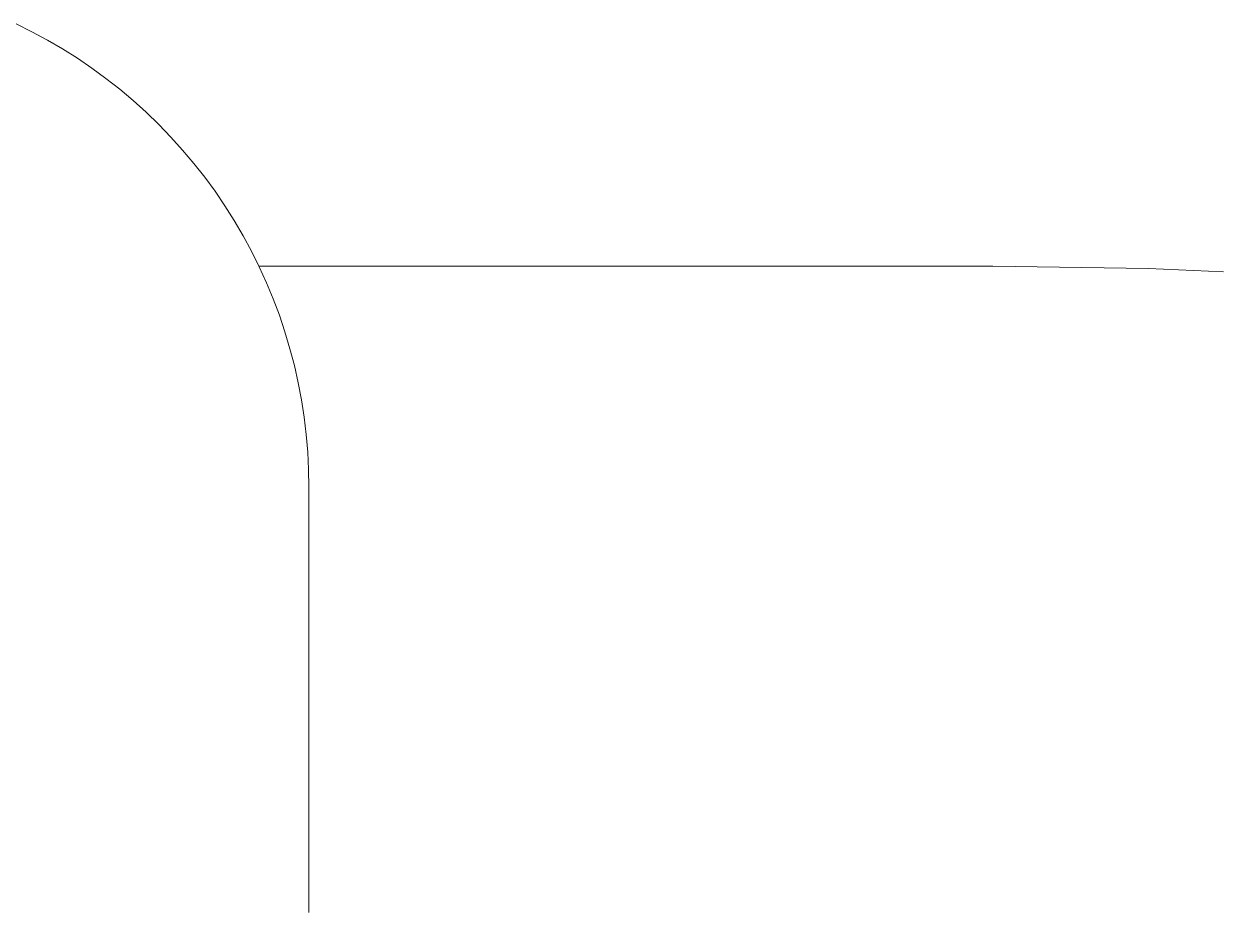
# Model space of a CAD drawing. Header units: millimetres. Extents: x -75 to 3710, y -20 to 2482.
# Drawn here: x 1679.52 to 1714.53, y 2314.81 to 2340.79 of the extents above; entities that cross this region are included whole.
import ezdxf

# ---------------------------------------------------------------- set-up
doc = ezdxf.new("R2010")
doc.units = ezdxf.units.MM
doc.layers.add('ZANO_R', color=7, linetype='Continuous', lineweight=0)

msp = doc.modelspace()

# ---------------------------------------------------------------- linework, layer by layer
at = {"layer": 'ZANO_R'}
for p, q in [((1679.758, 2340.562), (1679.299, 2340.79)), ((1680.208, 2340.319), (1679.758, 2340.562)), ((1680.651, 2340.06), (1680.208, 2340.319)), ((1681.084, 2339.787), (1680.651, 2340.06)), ((1681.507, 2339.498), (1681.084, 2339.787)), ((1681.92, 2339.196), (1681.507, 2339.498)), ((1682.323, 2338.88), (1681.92, 2339.196)), ((1682.715, 2338.55), (1682.323, 2338.88)), ((1683.095, 2338.206), (1682.715, 2338.55)), ((1683.463, 2337.85), (1683.095, 2338.206)), ((1683.819, 2337.482), (1683.463, 2337.85)), ((1684.163, 2337.102), (1683.819, 2337.482)), ((1684.492, 2336.71), (1684.163, 2337.102)), ((1684.809, 2336.307), (1684.492, 2336.71)), ((1685.111, 2335.894), (1684.809, 2336.307)), ((1685.4, 2335.471), (1685.111, 2335.894)), ((1685.673, 2335.038), (1685.4, 2335.471)), ((1685.932, 2334.595), (1685.673, 2335.038)), ((1686.175, 2334.145), (1685.932, 2334.595)), ((1686.403, 2333.686), (1686.175, 2334.145)), ((1707.857, 2333.708), (1686.393, 2333.708)), ((1686.615, 2333.22), (1686.403, 2333.686)), ((1712.403, 2333.634), (1707.857, 2333.708)), ((1714.599, 2333.542), (1712.403, 2333.634)), ((1686.811, 2332.747), (1686.615, 2333.22)), ((1686.991, 2332.267), (1686.811, 2332.747)), ((1687.154, 2331.782), (1686.991, 2332.267)), ((1687.301, 2331.291), (1687.154, 2331.782)), ((1687.43, 2330.795), (1687.301, 2331.291)), ((1687.543, 2330.296), (1687.43, 2330.795)), ((1687.639, 2329.792), (1687.543, 2330.296)), ((1687.717, 2329.286), (1687.639, 2329.792)), ((1687.778, 2328.778), (1687.717, 2329.286)), ((1687.822, 2328.267), (1687.778, 2328.778)), ((1687.848, 2327.756), (1687.822, 2328.267)), ((1687.857, 2327.244), (1687.848, 2327.756)), ((1687.857, 2314.842), (1687.857, 2327.244)), ((1687.856, 2327.091), (1687.856, 2327.066)), ((1687.856, 2314.802), (1687.857, 2314.822)), ((1687.857, 2314.822), (1687.857, 2314.842))]:
    msp.add_line(p, q, dxfattribs=at)

doc.saveas('drawing.dxf')
